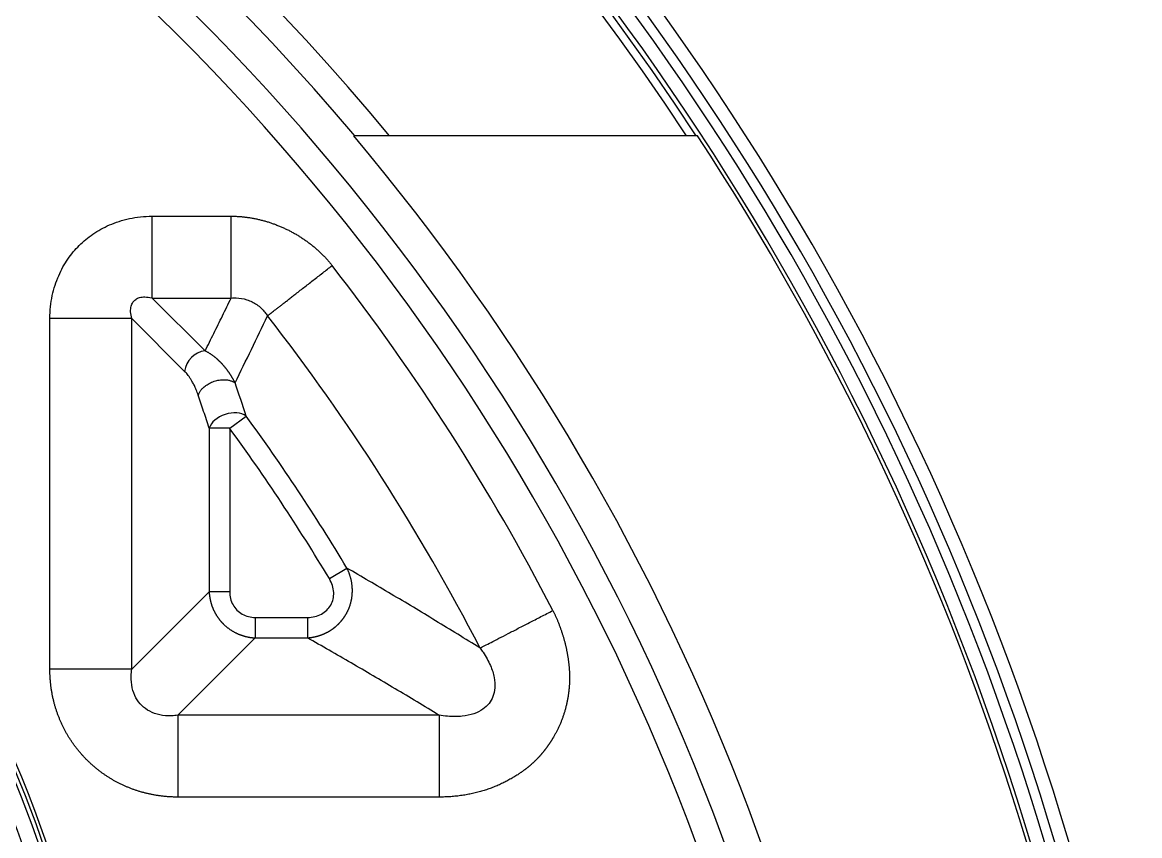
# Model space of a CAD drawing. Header units: millimetres. Extents: x -1286 to 291, y 5350 to 5880.
# Drawn here: x -165.36 to -123.88, y 5710.19 to 5740.39 of the extents above; entities that cross this region are included whole.
import ezdxf

# ---------------------------------------------------------------- set-up
doc = ezdxf.new("R2010")
doc.units = ezdxf.units.MM
doc.layers.add('粗实线层', color=7, linetype='Continuous', lineweight=35)

msp = doc.modelspace()

# ---------------------------------------------------------------- linework, layer by layer
at = {"layer": '粗实线层', "lineweight": 25}
for p, q in [((-140.293, 5736.175), (-153.056, 5736.175)), ((-160.534, 5730.153), (-160.534, 5733.194)), ((-160.534, 5733.194), (-157.606, 5733.194)), ((-160.534, 5730.153), (-157.606, 5730.153)), ((-158.572, 5728.191), (-160.534, 5730.153)), ((-161.295, 5729.393), (-164.335, 5729.393)), ((-164.335, 5716.37), (-164.335, 5729.393)), ((-161.295, 5716.37), (-161.295, 5729.393)), ((-159.333, 5727.431), (-161.295, 5729.393)), ((-157.661, 5725.32), (-157.047, 5725.768)), ((-158.422, 5725.32), (-158.422, 5719.243)), ((-157.661, 5725.32), (-158.422, 5725.32)), ((-157.661, 5725.32), (-157.661, 5719.243)), ((-153.961, 5719.732), (-153.309, 5720.123)), ((-158.422, 5719.243), (-161.295, 5716.37)), ((-156.711, 5718.293), (-154.776, 5718.293)), ((-156.711, 5717.533), (-159.584, 5714.66)), ((-156.711, 5717.533), (-154.776, 5717.533)), ((-149.888, 5714.66), (-159.584, 5714.66)), ((-149.888, 5711.619), (-159.584, 5711.619))]:
    msp.add_line(p, q, dxfattribs=at)
for centre, radius, start, end in [((-224.702, 5680.9), 102.402, 14.30847, 151.42209), ((-224.702, 5680.9), 101.899, 14.30847, 151.42209), ((-224.702, 5680.9), 101.532, 14.36134, 151.30913), ((-224.702, 5680.9), 101.03, 14.36134, 151.30913), ((-224.702, 5680.9), 100.859, 33.23264, 85.71414), ((-224.702, 5680.9), 100.558, 33.34511, 85.70128), ((-218.672, 5680.9), 86.816, 39.5457, 88.86898), ((-218.672, 5680.9), 85.826, 40.09342, 88.869), ((-218.672, 5680.9), 84.503, 2.75328, 87.24672), ((-218.672, 5680.9), 83.513, 2.75328, 87.24672), ((-207.617, 5694.97), 45.53, 0, 90), ((-207.617, 5694.97), 45.381, 0, 90), ((-207.617, 5694.97), 44.801, 360, 90), ((-207.617, 5694.97), 43.788, 360, 90), ((-207.617, 5694.97), 43.61, 0, 90), ((-207.617, 5694.97), 45.675, 15.7246, 68.2859), ((-218.672, 5680.9), 85.795, 1.20163, 40.11072), ((-224.702, 5680.9), 100.897, 2.24205, 33.21861), ((-218.672, 5680.9), 82.142, 27.27919, 37.90224), ((-218.672, 5680.9), 79.102, 27.27918, 37.90226), ((-218.672, 5680.9), 76.229, 30.96748, 36.05745), ((-218.672, 5680.9), 75.468, 30.96749, 36.05745)]:
    msp.add_arc(centre, radius, start, end, dxfattribs=at)
for centre, major_axis, ratio, start_param, end_param in [((-158.572, 5727.431), (0.569, 0.569), 0.89907, 0.838494, 2.303097), ((-157.661, 5725.32), (-0.765, -0.249), 0.668486, 3.594691, 5.830087)]:
    msp.add_ellipse(centre, major_axis=major_axis, ratio=ratio, start_param=start_param, end_param=end_param, dxfattribs=at)
for points in [[(-164.335, 5729.393), (-164.335, 5729.694), (-164.272, 5730.26), (-164.025, 5731.007), (-163.678, 5731.618), (-163.257, 5732.12), (-162.755, 5732.539), (-162.146, 5732.884), (-161.401, 5733.13), (-160.836, 5733.194), (-160.534, 5733.194)], [(-158.572, 5728.191), (-158.465, 5728.407), (-158.251, 5728.839), (-157.929, 5729.493), (-157.714, 5729.932), (-157.606, 5730.153)], [(-157.458, 5727.003), (-157.054, 5727.833), (-156.653, 5728.663), (-156.256, 5729.493)], [(-158.826, 5726.545), (-158.85, 5726.618), (-158.9, 5726.748), (-158.973, 5726.908), (-159.043, 5727.039), (-159.109, 5727.148), (-159.17, 5727.239), (-159.228, 5727.315), (-159.282, 5727.378), (-159.316, 5727.414), (-159.333, 5727.431)], [(-157.047, 5725.768), (-157.183, 5726.182), (-157.32, 5726.594), (-157.458, 5727.003)], [(-148.368, 5717.154), (-148.919, 5717.498), (-150.02, 5718.175), (-151.666, 5719.164), (-152.762, 5719.806), (-153.309, 5720.123)], [(-154.776, 5718.293), (-154.678, 5718.293), (-154.493, 5718.315), (-154.245, 5718.41), (-154.045, 5718.556), (-153.898, 5718.746), (-153.811, 5718.97), (-153.788, 5719.218), (-153.835, 5719.478), (-153.91, 5719.648), (-153.961, 5719.732)], [(-157.661, 5719.243), (-157.661, 5719.155), (-157.64, 5718.986), (-157.546, 5718.753), (-157.397, 5718.558), (-157.201, 5718.409), (-156.968, 5718.315), (-156.799, 5718.293), (-156.711, 5718.293)], [(-149.888, 5714.66), (-150.434, 5714.992), (-151.524, 5715.649), (-153.152, 5716.605), (-154.235, 5717.227), (-154.776, 5717.533)]]:
    msp.add_open_spline(points, degree=3, dxfattribs=at)
for points, degree, knots in [([(-157.606, 5730.153), (-157.606, 5730.207), (-157.606, 5730.273), (-157.606, 5730.428), (-157.606, 5730.517), (-157.606, 5730.716), (-157.606, 5730.826), (-157.606, 5731.063), (-157.606, 5731.191), (-157.606, 5731.461), (-157.606, 5731.604), (-157.606, 5731.901), (-157.606, 5732.055), (-157.606, 5732.371), (-157.606, 5732.533), (-157.606, 5732.862), (-157.606, 5733.028), (-157.606, 5733.194)], 3, [0, 0, 0, 0, 0.125, 0.125, 0.25, 0.25, 0.375, 0.375, 0.5, 0.5, 0.625, 0.625, 0.75, 0.75, 0.875, 0.875, 1, 1, 1, 1]), ([(-157.606, 5733.194), (-157.081, 5733.193), (-156.547, 5733.065), (-156.023, 5732.939), (-155.036, 5732.458), (-154.613, 5732.121), (-154.182, 5731.778), (-153.857, 5731.361)], 2, [0, 0, 0, 0.25, 0.25, 0.5, 0.75, 0.75, 1, 1, 1]), ([(-161.295, 5729.393), (-161.319, 5729.48), (-161.346, 5729.643), (-161.328, 5729.847), (-161.26, 5730.001), (-161.153, 5730.112), (-161.003, 5730.182), (-160.802, 5730.205), (-160.635, 5730.18), (-160.541, 5730.155), (-160.534, 5730.153)], 3, [0, 0, 0, 0, 0.160513, 0.305206, 0.434258, 0.5566, 0.684177, 0.827112, 0.98777, 1, 1, 1, 1]), ([(-157.606, 5730.153), (-157.545, 5730.158), (-157.346, 5730.164), (-157.013, 5730.109), (-156.645, 5729.927), (-156.402, 5729.699), (-156.287, 5729.54), (-156.256, 5729.493)], 3, [0, 0, 0, 0, 0.112686, 0.370218, 0.636545, 0.896109, 1, 1, 1, 1]), ([(-157.458, 5727.003), (-157.462, 5727.009), (-157.468, 5727.022), (-157.478, 5727.041), (-157.488, 5727.061), (-157.498, 5727.08), (-157.509, 5727.099), (-157.519, 5727.118), (-157.53, 5727.138), (-157.541, 5727.157), (-157.552, 5727.176), (-157.563, 5727.195), (-157.575, 5727.215), (-157.587, 5727.234), (-157.598, 5727.253), (-157.61, 5727.272), (-157.622, 5727.291), (-157.635, 5727.31), (-157.647, 5727.329), (-157.66, 5727.348), (-157.673, 5727.367), (-157.685, 5727.386), (-157.699, 5727.405), (-157.712, 5727.424), (-157.725, 5727.442), (-157.739, 5727.461), (-157.753, 5727.48), (-157.767, 5727.498), (-157.781, 5727.517), (-157.795, 5727.535), (-157.81, 5727.553), (-157.825, 5727.572), (-157.84, 5727.59), (-157.855, 5727.608), (-157.87, 5727.626), (-157.885, 5727.643), (-157.901, 5727.661), (-157.917, 5727.679), (-157.932, 5727.696), (-157.949, 5727.714), (-157.965, 5727.731), (-157.981, 5727.748), (-157.998, 5727.765), (-158.015, 5727.782), (-158.031, 5727.799), (-158.048, 5727.815), (-158.066, 5727.832), (-158.085, 5727.849), (-158.106, 5727.869), (-158.129, 5727.889), (-158.152, 5727.91), (-158.177, 5727.931), (-158.202, 5727.952), (-158.229, 5727.973), (-158.256, 5727.994), (-158.284, 5728.015), (-158.312, 5728.035), (-158.342, 5728.056), (-158.372, 5728.076), (-158.404, 5728.097), (-158.436, 5728.116), (-158.469, 5728.136), (-158.503, 5728.155), (-158.537, 5728.173), (-158.561, 5728.185), (-158.572, 5728.191)], 3, [0, 0, 0, 0, 0.010918, 0.021923, 0.033016, 0.044196, 0.055464, 0.06682, 0.078263, 0.089794, 0.101412, 0.113118, 0.124912, 0.136794, 0.148763, 0.16082, 0.172965, 0.185198, 0.19752, 0.209931, 0.22243, 0.23502, 0.247699, 0.260468, 0.273328, 0.286279, 0.29932, 0.312451, 0.325673, 0.338986, 0.352389, 0.365883, 0.379468, 0.393145, 0.406912, 0.420771, 0.434721, 0.448763, 0.462897, 0.477123, 0.491441, 0.505851, 0.520354, 0.534949, 0.549637, 0.564418, 0.579292, 0.59426, 0.613297, 0.632934, 0.653172, 0.674011, 0.695452, 0.717494, 0.74014, 0.763389, 0.787243, 0.811703, 0.836769, 0.862444, 0.888729, 0.915625, 0.943134, 0.971258, 1, 1, 1, 1]), ([(-158.422, 5725.32), (-158.491, 5725.533), (-158.627, 5725.95), (-158.76, 5726.35), (-158.826, 5726.545)], 3, [0, 0, 0, 0, 0.500003, 1, 1, 1, 1]), ([(-154.776, 5717.533), (-154.769, 5717.533), (-154.755, 5717.534), (-154.735, 5717.536), (-154.715, 5717.538), (-154.694, 5717.54), (-154.674, 5717.543), (-154.654, 5717.545), (-154.634, 5717.548), (-154.614, 5717.551), (-154.594, 5717.554), (-154.574, 5717.558), (-154.554, 5717.561), (-154.534, 5717.565), (-154.515, 5717.569), (-154.495, 5717.574), (-154.476, 5717.578), (-154.456, 5717.583), (-154.437, 5717.588), (-154.418, 5717.593), (-154.399, 5717.598), (-154.38, 5717.603), (-154.361, 5717.609), (-154.342, 5717.615), (-154.323, 5717.621), (-154.305, 5717.627), (-154.286, 5717.633), (-154.268, 5717.64), (-154.25, 5717.647), (-154.232, 5717.654), (-154.214, 5717.661), (-154.196, 5717.668), (-154.178, 5717.675), (-154.16, 5717.683), (-154.143, 5717.691), (-154.125, 5717.699), (-154.108, 5717.707), (-154.091, 5717.715), (-154.074, 5717.723), (-154.057, 5717.732), (-154.04, 5717.741), (-154.023, 5717.75), (-154.007, 5717.759), (-153.99, 5717.768), (-153.974, 5717.777), (-153.958, 5717.787), (-153.942, 5717.797), (-153.926, 5717.806), (-153.91, 5717.816), (-153.895, 5717.826), (-153.879, 5717.837), (-153.864, 5717.847), (-153.849, 5717.857), (-153.834, 5717.868), (-153.819, 5717.879), (-153.805, 5717.89), (-153.79, 5717.901), (-153.776, 5717.912), (-153.762, 5717.923), (-153.747, 5717.934), (-153.734, 5717.946), (-153.72, 5717.957), (-153.706, 5717.969), (-153.693, 5717.981), (-153.68, 5717.993), (-153.666, 5718.005), (-153.653, 5718.017), (-153.641, 5718.029), (-153.628, 5718.041), (-153.616, 5718.053), (-153.603, 5718.066), (-153.591, 5718.078), (-153.579, 5718.091), (-153.567, 5718.104), (-153.556, 5718.117), (-153.544, 5718.129), (-153.533, 5718.142), (-153.522, 5718.155), (-153.511, 5718.168), (-153.5, 5718.182), (-153.49, 5718.195), (-153.479, 5718.208), (-153.469, 5718.221), (-153.459, 5718.235), (-153.449, 5718.248), (-153.439, 5718.261), (-153.429, 5718.275), (-153.42, 5718.289), (-153.41, 5718.302), (-153.401, 5718.316), (-153.392, 5718.329), (-153.383, 5718.343), (-153.374, 5718.357), (-153.366, 5718.37), (-153.357, 5718.384), (-153.349, 5718.398), (-153.341, 5718.412), (-153.33, 5718.431), (-153.317, 5718.455), (-153.301, 5718.484), (-153.286, 5718.514), (-153.271, 5718.545), (-153.257, 5718.576), (-153.243, 5718.608), (-153.23, 5718.64), (-153.217, 5718.673), (-153.205, 5718.706), (-153.194, 5718.74), (-153.183, 5718.774), (-153.173, 5718.809), (-153.163, 5718.844), (-153.154, 5718.879), (-153.146, 5718.915), (-153.138, 5718.951), (-153.132, 5718.988), (-153.126, 5719.025), (-153.12, 5719.062), (-153.116, 5719.1), (-153.112, 5719.138), (-153.11, 5719.176), (-153.108, 5719.215), (-153.106, 5719.253), (-153.106, 5719.292), (-153.107, 5719.332), (-153.108, 5719.371), (-153.11, 5719.411), (-153.114, 5719.45), (-153.118, 5719.49), (-153.123, 5719.53), (-153.128, 5719.57), (-153.135, 5719.61), (-153.143, 5719.65), (-153.152, 5719.69), (-153.161, 5719.73), (-153.172, 5719.77), (-153.183, 5719.809), (-153.196, 5719.849), (-153.209, 5719.889), (-153.223, 5719.929), (-153.239, 5719.968), (-153.255, 5720.007), (-153.272, 5720.046), (-153.29, 5720.085), (-153.303, 5720.111), (-153.309, 5720.123)], 3, [0, 0, 0, 0, 0.005876, 0.011739, 0.017589, 0.023425, 0.029247, 0.035056, 0.040852, 0.046633, 0.052401, 0.058156, 0.063897, 0.069624, 0.075338, 0.081039, 0.086726, 0.0924, 0.098061, 0.103709, 0.109343, 0.114964, 0.120571, 0.126164, 0.131744, 0.137309, 0.14286, 0.148397, 0.15392, 0.159428, 0.164923, 0.170403, 0.175868, 0.18132, 0.186758, 0.192181, 0.197591, 0.202987, 0.208369, 0.213737, 0.219092, 0.224434, 0.229762, 0.235078, 0.240381, 0.245671, 0.250947, 0.256211, 0.26146, 0.266696, 0.271917, 0.277124, 0.282316, 0.287493, 0.292655, 0.297803, 0.302935, 0.308052, 0.313153, 0.318239, 0.32331, 0.328365, 0.333404, 0.338428, 0.343436, 0.348429, 0.353406, 0.358368, 0.363314, 0.368246, 0.373162, 0.378063, 0.382949, 0.38782, 0.392675, 0.397515, 0.402339, 0.407147, 0.411939, 0.416715, 0.421474, 0.426217, 0.430943, 0.435652, 0.440344, 0.445019, 0.449678, 0.454319, 0.458943, 0.463549, 0.468139, 0.472711, 0.477265, 0.481802, 0.486322, 0.490824, 0.495308, 0.499775, 0.509091, 0.518483, 0.527952, 0.537497, 0.547119, 0.556817, 0.566592, 0.576442, 0.586368, 0.596367, 0.60644, 0.616585, 0.6268, 0.637083, 0.647433, 0.657849, 0.66833, 0.678878, 0.689493, 0.700177, 0.710928, 0.721746, 0.732631, 0.743583, 0.754599, 0.765678, 0.776818, 0.788017, 0.799273, 0.810587, 0.82196, 0.833395, 0.844891, 0.85645, 0.868072, 0.879758, 0.891507, 0.903318, 0.915192, 0.927127, 0.939121, 0.951175, 0.96329, 0.975466, 0.987702, 1, 1, 1, 1]), ([(-158.422, 5719.243), (-158.421, 5719.236), (-158.421, 5719.222), (-158.419, 5719.201), (-158.418, 5719.179), (-158.416, 5719.158), (-158.414, 5719.137), (-158.411, 5719.116), (-158.409, 5719.095), (-158.406, 5719.074), (-158.403, 5719.053), (-158.4, 5719.032), (-158.396, 5719.012), (-158.393, 5718.991), (-158.389, 5718.97), (-158.385, 5718.95), (-158.38, 5718.93), (-158.375, 5718.909), (-158.371, 5718.889), (-158.366, 5718.869), (-158.36, 5718.849), (-158.355, 5718.829), (-158.349, 5718.809), (-158.343, 5718.789), (-158.337, 5718.77), (-158.33, 5718.75), (-158.324, 5718.731), (-158.317, 5718.712), (-158.31, 5718.692), (-158.303, 5718.673), (-158.295, 5718.654), (-158.288, 5718.636), (-158.28, 5718.617), (-158.272, 5718.598), (-158.264, 5718.58), (-158.255, 5718.562), (-158.247, 5718.543), (-158.238, 5718.525), (-158.229, 5718.507), (-158.22, 5718.49), (-158.21, 5718.472), (-158.201, 5718.455), (-158.191, 5718.437), (-158.181, 5718.42), (-158.171, 5718.403), (-158.161, 5718.386), (-158.151, 5718.369), (-158.14, 5718.353), (-158.129, 5718.336), (-158.119, 5718.32), (-158.108, 5718.304), (-158.096, 5718.288), (-158.085, 5718.272), (-158.074, 5718.256), (-158.062, 5718.241), (-158.05, 5718.225), (-158.039, 5718.21), (-158.027, 5718.195), (-158.015, 5718.18), (-158.002, 5718.166), (-157.99, 5718.151), (-157.977, 5718.137), (-157.965, 5718.123), (-157.952, 5718.109), (-157.939, 5718.095), (-157.926, 5718.081), (-157.913, 5718.067), (-157.896, 5718.05), (-157.875, 5718.029), (-157.849, 5718.005), (-157.822, 5717.981), (-157.795, 5717.957), (-157.767, 5717.934), (-157.739, 5717.911), (-157.71, 5717.889), (-157.681, 5717.868), (-157.651, 5717.846), (-157.62, 5717.826), (-157.589, 5717.806), (-157.557, 5717.786), (-157.525, 5717.767), (-157.492, 5717.749), (-157.459, 5717.732), (-157.425, 5717.715), (-157.391, 5717.698), (-157.357, 5717.683), (-157.322, 5717.668), (-157.286, 5717.653), (-157.25, 5717.64), (-157.214, 5717.627), (-157.177, 5717.615), (-157.14, 5717.604), (-157.102, 5717.593), (-157.064, 5717.583), (-157.026, 5717.574), (-156.988, 5717.566), (-156.949, 5717.559), (-156.91, 5717.552), (-156.87, 5717.547), (-156.831, 5717.542), (-156.791, 5717.538), (-156.751, 5717.535), (-156.725, 5717.533), (-156.711, 5717.533)], 3, [0, 0, 0, 0, 0.00808, 0.016146, 0.024198, 0.032235, 0.040257, 0.048264, 0.056257, 0.064234, 0.072197, 0.080145, 0.088079, 0.095998, 0.103902, 0.111792, 0.119666, 0.127526, 0.13537, 0.143199, 0.151012, 0.15881, 0.166592, 0.174358, 0.182108, 0.189842, 0.19756, 0.205262, 0.212948, 0.220618, 0.228271, 0.235909, 0.243531, 0.251136, 0.258726, 0.2663, 0.273858, 0.281401, 0.288929, 0.296441, 0.303938, 0.31142, 0.318886, 0.326337, 0.333771, 0.34119, 0.348592, 0.355978, 0.363347, 0.3707, 0.378036, 0.385355, 0.392657, 0.399942, 0.40721, 0.41446, 0.421693, 0.428909, 0.436107, 0.443288, 0.450451, 0.457597, 0.464726, 0.471836, 0.47893, 0.486005, 0.493064, 0.500104, 0.513405, 0.526768, 0.540193, 0.55368, 0.567228, 0.580837, 0.594506, 0.608236, 0.622024, 0.63587, 0.649773, 0.663733, 0.677747, 0.691816, 0.70594, 0.72012, 0.734356, 0.748649, 0.762999, 0.777406, 0.79187, 0.806391, 0.820967, 0.835599, 0.850285, 0.865024, 0.879815, 0.894657, 0.909552, 0.924498, 0.939497, 0.954547, 0.969648, 0.9848, 1, 1, 1, 1]), ([(-145.665, 5718.548), (-145.5, 5718.228), (-145.374, 5717.868), (-145.253, 5717.526), (-145.174, 5717.167), (-145.098, 5716.823), (-145.066, 5716.487), (-145.034, 5716.159), (-145.048, 5715.869), (-145.074, 5715.3), (-145.235, 5714.77), (-145.393, 5714.252), (-145.674, 5713.792), (-145.817, 5713.557), (-145.967, 5713.364), (-146.126, 5713.157), (-146.307, 5712.979), (-146.495, 5712.793), (-146.719, 5712.626), (-146.948, 5712.455), (-147.228, 5712.294), (-147.8, 5711.966), (-148.47, 5711.794), (-149.151, 5711.619), (-149.888, 5711.619)], 2, [0, 0, 0, 0.0625, 0.0625, 0.125, 0.125, 0.1875, 0.1875, 0.25, 0.25, 0.375, 0.375, 0.5, 0.5, 0.5625, 0.5625, 0.625, 0.625, 0.6875, 0.6875, 0.75, 0.75, 0.875, 0.875, 1, 1, 1]), ([(-148.368, 5717.154), (-148.32, 5717.179), (-148.261, 5717.209), (-148.123, 5717.28), (-148.044, 5717.321), (-147.867, 5717.412), (-147.77, 5717.463), (-147.559, 5717.571), (-147.445, 5717.63), (-147.205, 5717.754), (-147.078, 5717.819), (-146.814, 5717.955), (-146.677, 5718.026), (-146.396, 5718.171), (-146.252, 5718.245), (-145.96, 5718.396), (-145.813, 5718.472), (-145.665, 5718.548)], 3, [0, 0, 0, 0, 0.125, 0.125, 0.25, 0.25, 0.375, 0.375, 0.5, 0.5, 0.625, 0.625, 0.75, 0.75, 0.875, 0.875, 1, 1, 1, 1]), ([(-156.711, 5718.293), (-156.711, 5718.21), (-156.711, 5718.127), (-156.711, 5717.969), (-156.711, 5717.894), (-156.711, 5717.758), (-156.711, 5717.698), (-156.711, 5717.599), (-156.711, 5717.56), (-156.711, 5717.533)], 3, [0, 0, 0, 0, 0.25, 0.25, 0.5, 0.5, 0.75, 0.75, 1, 1, 1, 1]), ([(-148.368, 5717.154), (-148.329, 5717.102), (-148.178, 5716.891), (-147.971, 5716.523), (-147.826, 5716.071), (-147.8, 5715.679), (-147.871, 5715.353), (-148.024, 5715.085), (-148.261, 5714.864), (-148.597, 5714.697), (-149.042, 5714.603), (-149.489, 5714.603), (-149.783, 5714.642), (-149.888, 5714.66)], 3, [0, 0, 0, 0, 0.039688, 0.15967, 0.26831, 0.365164, 0.451773, 0.533406, 0.618048, 0.71195, 0.81758, 0.935201, 1, 1, 1, 1]), ([(-159.584, 5711.619), (-160.077, 5711.619), (-160.553, 5711.714), (-161.016, 5711.806), (-161.45, 5711.987), (-161.875, 5712.164), (-162.257, 5712.42), (-162.635, 5712.673), (-163.28, 5713.317), (-163.534, 5713.695), (-163.79, 5714.077), (-163.967, 5714.503), (-164.147, 5714.936), (-164.24, 5715.401), (-164.335, 5715.876), (-164.335, 5716.37)], 2, [0, 0, 0, 0.125, 0.125, 0.25, 0.25, 0.375, 0.375, 0.5, 0.625, 0.625, 0.75, 0.75, 0.875, 0.875, 1, 1, 1]), ([(-159.584, 5714.66), (-159.663, 5714.648), (-159.895, 5714.627), (-160.259, 5714.655), (-160.635, 5714.789), (-160.936, 5715.008), (-161.159, 5715.306), (-161.296, 5715.679), (-161.328, 5716.047), (-161.307, 5716.285), (-161.295, 5716.37)], 3, [0, 0, 0, 0, 0.076122, 0.22419, 0.364317, 0.497442, 0.630302, 0.769976, 0.917715, 1, 1, 1, 1]), ([(-159.584, 5714.66), (-159.584, 5714.606), (-159.584, 5714.539), (-159.584, 5714.384), (-159.584, 5714.295), (-159.584, 5714.096), (-159.584, 5713.987), (-159.584, 5713.749), (-159.584, 5713.622), (-159.584, 5713.351), (-159.584, 5713.209), (-159.584, 5712.912), (-159.584, 5712.758), (-159.584, 5712.441), (-159.584, 5712.279), (-159.584, 5711.951), (-159.584, 5711.785), (-159.584, 5711.619)], 3, [0, 0, 0, 0, 0.125, 0.125, 0.25, 0.25, 0.375, 0.375, 0.5, 0.5, 0.625, 0.625, 0.75, 0.75, 0.875, 0.875, 1, 1, 1, 1])]:
    msp.add_open_spline(points, degree=degree, knots=knots, dxfattribs=at)
for points, weights in [([(-156.256, 5729.493), (-155.891, 5729.777), (-154.978, 5730.488), (-153.857, 5731.361)], [1.10246723556, 0.965843649877, 0.965844254815, 1.10246905038]), ([(-158.826, 5726.545), (-158.652, 5727.093), (-157.927, 5727.336), (-157.458, 5727.003)], [1.3863811372, 0.871206274728, 0.871206287599, 1.38638117582]), ([(-157.661, 5719.243), (-158.017, 5719.243), (-158.306, 5719.243), (-158.422, 5719.243)], [1.10245000855, 0.965843397504, 0.965849997469, 1.10246980844]), ([(-154.776, 5718.293), (-154.776, 5717.938), (-154.776, 5717.648), (-154.776, 5717.533)], [1.10245474834, 0.965845028005, 0.965848417305, 1.10246491624]), ([(-161.295, 5716.37), (-161.757, 5716.37), (-162.914, 5716.37), (-164.335, 5716.37)], [1.1024598737, 0.965841573989, 0.965846708959, 1.10247527861]), ([(-149.888, 5714.66), (-149.888, 5714.197), (-149.888, 5713.04), (-149.888, 5711.619)], [1.10246331528, 0.965844594132, 0.96584556158, 1.10246621762])]:
    msp.add_rational_spline(points, weights, degree=3, dxfattribs=at)

doc.saveas('drawing.dxf')
